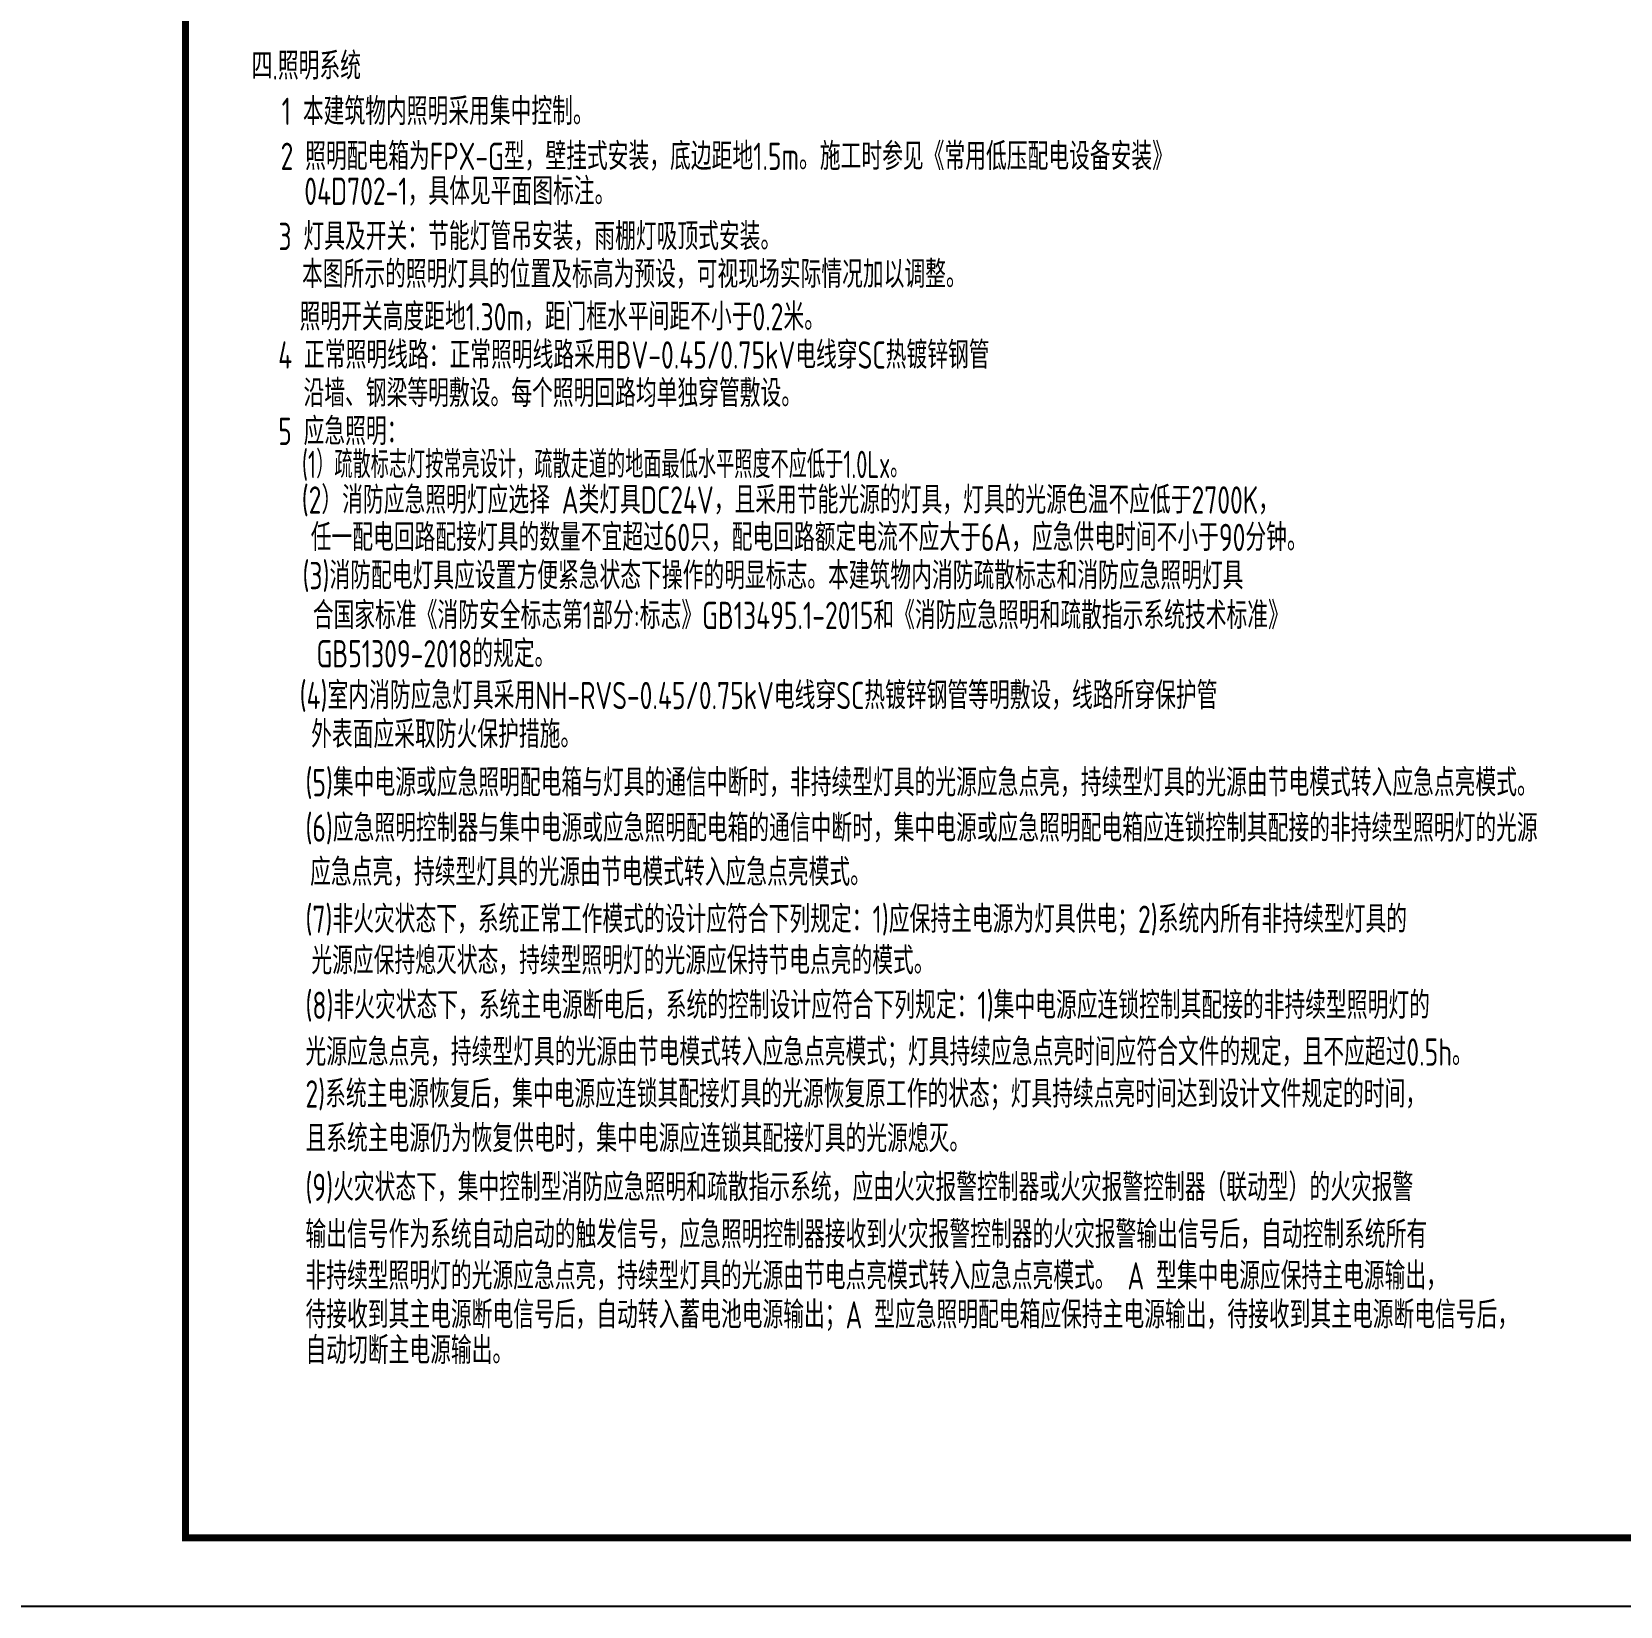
# Model space of a CAD drawing. Extents: x 4981409 to 5298492, y -444687 to -298607.
# Drawn here: x 5039080 to 5062327, y -354773 to -331729 of the extents above; entities that cross this region are included whole.
import ezdxf

# ---------------------------------------------------------------- set-up
doc = ezdxf.new("R2010")
doc.units = 0
doc.header["$LTSCALE"] = 1000
doc.header["$MEASUREMENT"] = 0
doc.layers.add('PUB_TITLE', color=4, linetype='CONTINUOUS')
doc.layers.add('电气', color=3, linetype='CONTINUOUS')
doc.styles.add('SCEI', font='sceie.shx', dxfattribs={"width": 0.75, "bigfont": 'sceic.shx'})
doc.styles.add('sceie', font='sceie.shx', dxfattribs={"width": 0.7, "bigfont": 'sceic.shx'})

msp = doc.modelspace()

# ---------------------------------------------------------------- linework, layer by layer
at = {"layer": 'PUB_TITLE'}
msp.add_lwpolyline([(5038830.3, -354772.7), (5098230.3, -354772.7), (5098230.3, -312772.7), (5038830.3, -312772.7)], close=True, dxfattribs=at)
at = {"layer": 'PUB_TITLE', "const_width": 100}
msp.add_lwpolyline([(5041330.3, -353772.7), (5097230.3, -353772.7), (5097230.3, -313772.7), (5041330.3, -313772.7)], close=True, dxfattribs=at)

# ---------------------------------------------------------------- texts
at = {"layer": '电气'}
for s, style, width, p in [('四.照明系统', 'SCEI', 0.8, (5042297.9, -332429.2)), ('1 本建筑物内照明采用集中控制。', 'SCEI', 0.8, (5042737.7, -333093.9)), ('2 照明配电箱为FPX-G型，壁挂式安装，底边距地1.5m。施工时参见《常用低压配电设备安装》', 'SCEI', 0.8, (5042722, -333752.4)), ('04D702-1，具体见平面图标注。', 'SCEI', 0.8, (5043068.5, -334263.5)), ('3 灯具及开关：节能灯管吊安装，雨棚灯吸顶式安装。', 'SCEI', 0.8, (5042691, -334925.1)), ('本图所示的照明灯具的位置及标高为预设，可视现场实际情况加以调整。', 'SCEI', 0.8, (5043034.8, -335478.3)), ('照明开关高度距地1.30m，距门框水平间距不小于0.2米。', 'SCEI', 0.8, (5042999.6, -336101.2)), ('4 正常照明线路：正常照明线路采用BV-0.45/0.75kV电线穿SC热镀锌钢管', 'SCEI', 0.8, (5042686.8, -336660.1)), ('沿墙、钢梁等明敷设。每个照明回路均单独穿管敷设。', 'SCEI', 0.8, (5043057.2, -337220.5)), ('5 应急照明：', 'SCEI', 0.8, (5042686.8, -337777)), ('(1）疏散标志灯按常亮设计，疏散走道的地面最低水平照度不应低于1.0Lx。', 'sceie', 0.7, (5043033.6, -338261.6)), ('(2）消防应急照明灯应选择 A类灯具DC24V，且采用节能光源的灯具，灯具的光源色温不应低于2700K，', 'SCEI', 0.8, (5043030.8, -338782.4)), ('任一配电回路配接灯具的数量不宜超过60只，配电回路额定电流不应大于6A，应急供电时间不小于90分钟。', 'SCEI', 0.8, (5043162.5, -339329.7)), ('(3)消防配电灯具应设置方便紧急状态下操作的明显标志。本建筑物内消防疏散标志和消防应急照明灯具', 'SCEI', 0.8, (5043042, -339888.7)), ('合国家标准《消防安全标志第1部分:标志》GB13495.1-2015和《消防应急照明和疏散指示系统技术标准》', 'sceie', 0.8, (5043192.6, -340471.7)), ('GB51309-2018的规定。', 'sceie', 0.8, (5043247.1, -341032.8)), ('外表面应采取防火保护措施。', 'SCEI', 0.8, (5043168.8, -342212.1)), ('(5)集中电源或应急照明配电箱与灯具的通信中断时，非持续型灯具的光源应急点亮，持续型灯具的光源由节电模式转入应急点亮模式。', 'SCEI', 0.8, (5043085.5, -342918.6)), ('(6)应急照明控制器与集中电源或应急照明配电箱的通信中断时，集中电源或应急照明配电箱应连锁控制其配接的非持续型照明灯的光源', 'SCEI', 0.8, (5043085.5, -343584.1)), ('应急点亮，持续型灯具的光源由节电模式转入应急点亮模式。', 'SCEI', 0.8, (5043153, -344230.1)), ('(7)非火灾状态下，系统正常工作模式的设计应符合下列规定：1)应保持主电源为灯具供电；2)系统内所有非持续型灯具的', 'SCEI', 0.8, (5043085.5, -344918.1)), ('光源应保持熄灭状态，持续型照明灯的光源应保持节电点亮的模式。', 'SCEI', 0.8, (5043172, -345523.1)), ('(8)非火灾状态下，系统主电源断电后，系统的控制设计应符合下列规定：1)集中电源应连锁控制其配接的非持续型照明灯的', 'SCEI', 0.8, (5043085.5, -346177.1)), ('光源应急点亮，持续型灯具的光源由节电模式转入应急点亮模式；灯具持续应急点亮时间应符合文件的规定，且不应超过0.5h。', 'SCEI', 0.8, (5043085.5, -346862.1)), ('2)系统主电源恢复后，集中电源应连锁其配接灯具的光源恢复原工作的状态；灯具持续点亮时间达到设计文件规定的时间，', 'SCEI', 0.8, (5043085.5, -347475.6)), ('且系统主电源仍为恢复供电时，集中电源应连锁其配接灯具的光源熄灭。', 'SCEI', 0.8, (5043085.5, -348126.6)), ('(9)火灾状态下，集中控制型消防应急照明和疏散指示系统，应由火灾报警控制器或火灾报警控制器（联动型）的火灾报警', 'SCEI', 0.8, (5043085.5, -348841.1)), ('输出信号作为系统自动启动的触发信号，应急照明控制器接收到火灾报警控制器的火灾报警输出信号后，自动控制系统所有', 'SCEI', 0.8, (5043085.5, -349532.1)), ('非持续型照明灯的光源应急点亮，持续型灯具的光源由节电点亮模式转入应急点亮模式。 A 型集中电源应保持主电源输出， ', 'SCEI', 0.8, (5043085.5, -350137.6)), ('待接收到其主电源断电信号后，自动转入蓄电池电源输出；A 型应急照明配电箱应保持主电源输出，待接收到其主电源断电信号后，', 'SCEI', 0.8, (5043085.5, -350707.1)), ('自动切断主电源输出。', 'SCEI', 0.8, (5043085.5, -351227.6))]:
    msp.add_text(s, height=400, dxfattribs=dict(at, style=style, width=width)).set_placement(p)
at = {"layer": '电气', "color": 1, "style": 'SCEI', "width": 0.8}
msp.add_text('(4)室内消防应急灯具采用NH-RVS-0.45/0.75kV电线穿SC热镀锌钢管等明敷设，线路所穿保护管', height=400, dxfattribs=at).set_placement((5042999.8, -341643.6))

doc.saveas('drawing.dxf')
